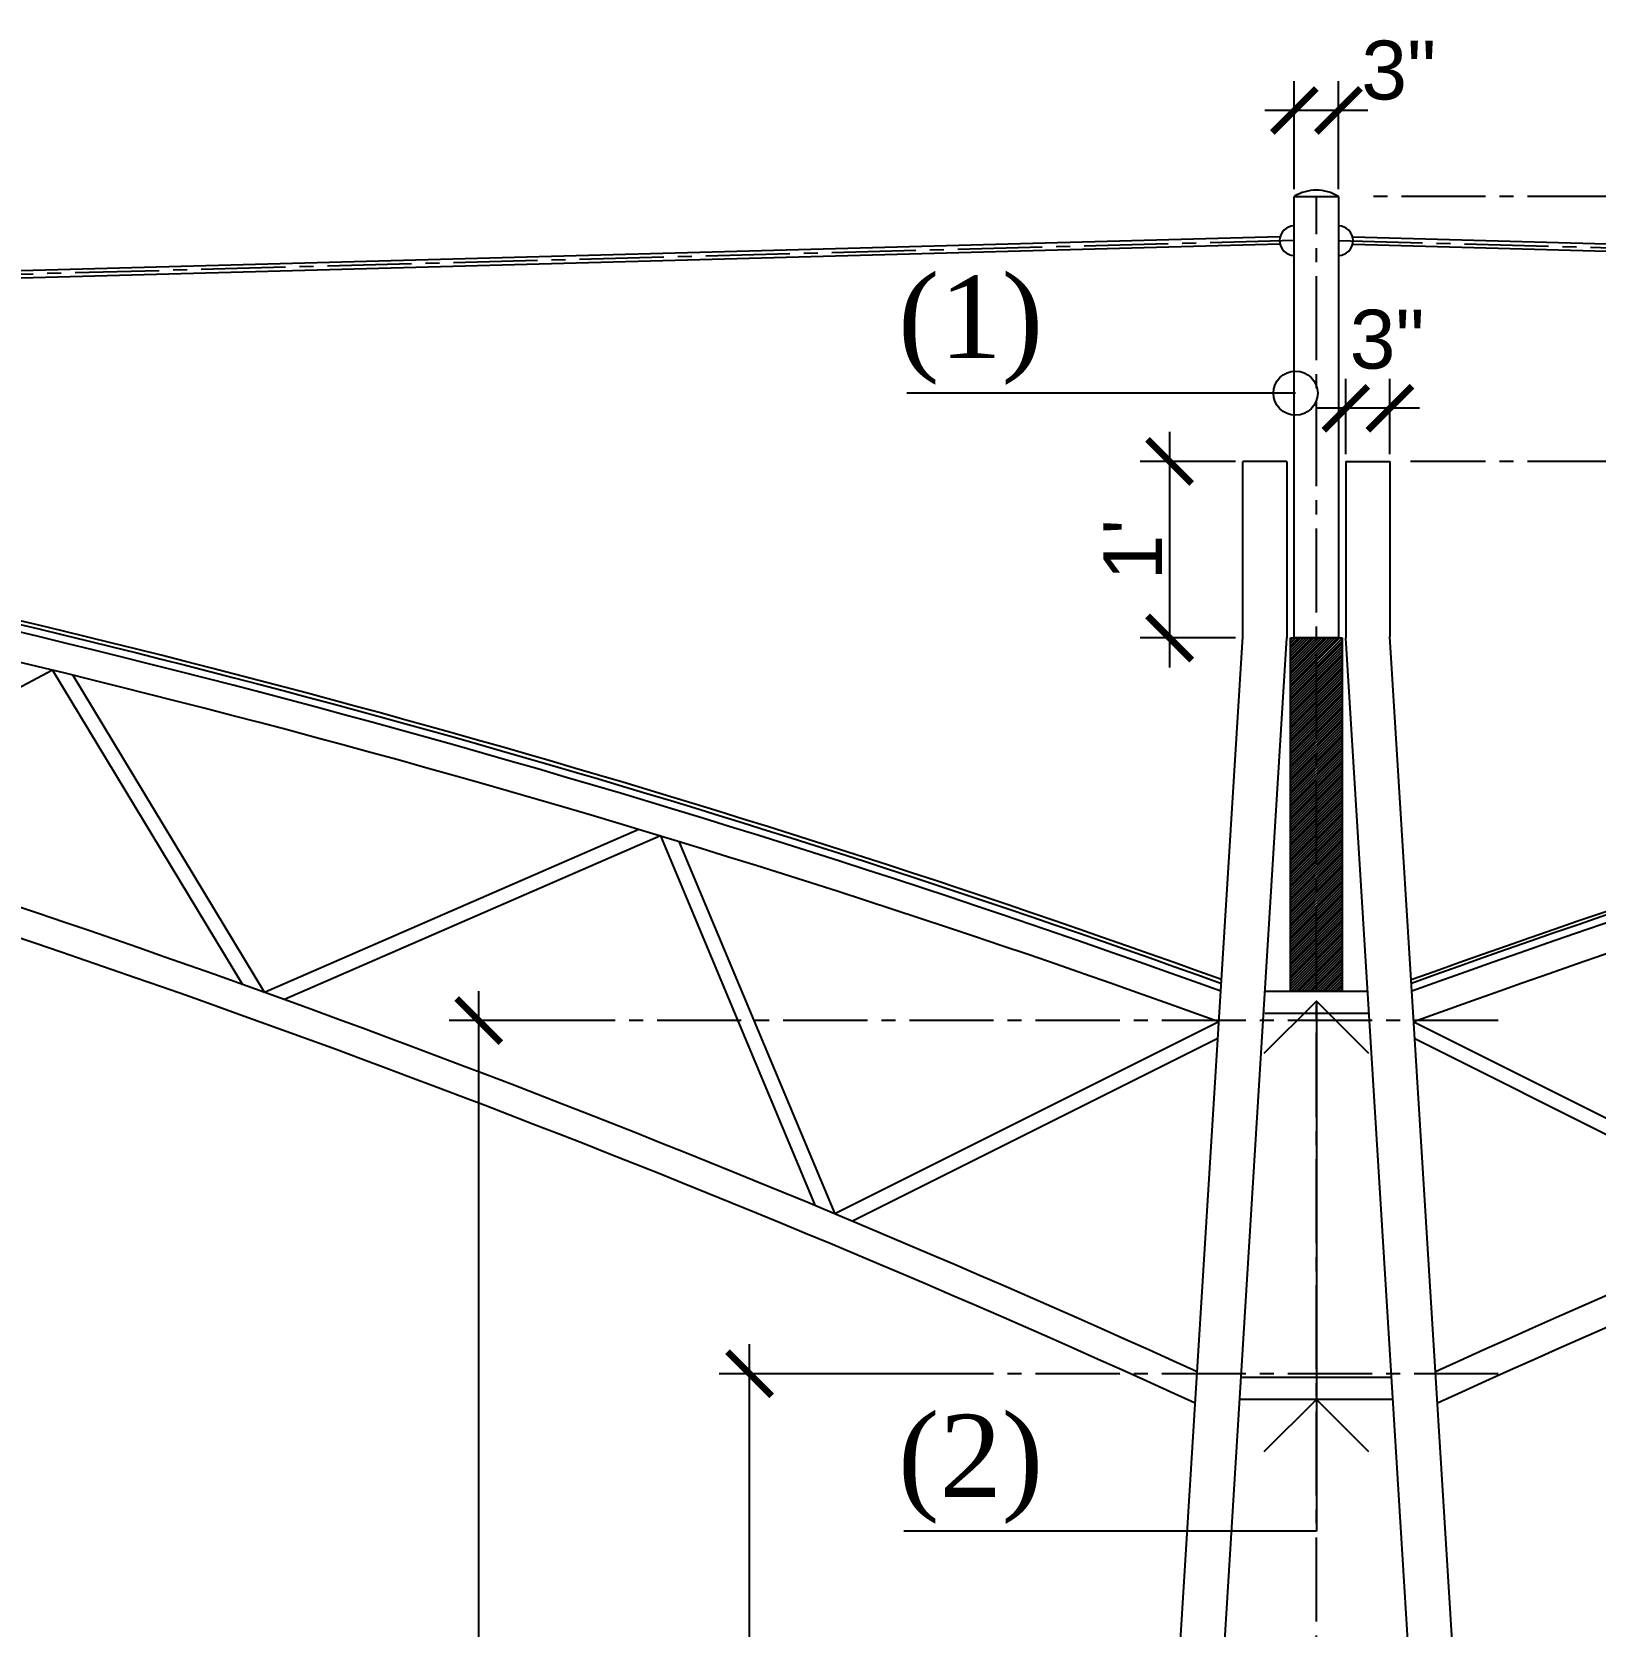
# Model space of a CAD drawing. Header units: inches. Extents: x 7915 to 10666, y -851 to 1175.
# Drawn here: x 10116 to 10222.3, y 765.5 to 873.9 of the extents above; entities that cross this region are included whole.
import ezdxf

# ---------------------------------------------------------------- set-up
doc = ezdxf.new("R2010")
doc.units = ezdxf.units.IN
doc.header["$LTSCALE"] = 10
doc.header["$MEASUREMENT"] = 0
for name, pattern in [('Amconstr', [9999, 9999, 0]), ('CENTER2', [28.575, 19.05, -3.175, 3.175, -3.175]), ('HIDDEN', [9.525, 6.35, -3.175])]:
    doc.linetypes.add(name, pattern=pattern)
for name, color, linetype in [('dim', 1, 'Continuous'), ('DIM DET', 2, 'Continuous'), ('NEW COL HATCH', 8, 'Continuous'), ('SHADE COL', 4, 'Continuous'), ('TEXT DET', 2, 'Continuous')]:
    doc.layers.add(name, color=color, linetype=linetype)
doc.styles.add('1-2 INCH', font='arial.ttf', dxfattribs={"height": 4})
doc.styles.add('1-5 INCH', font='GOTHIC.TTF', dxfattribs={"height": 1})
doc.styles.add('style1', font='times.ttf')
doc.dimstyles.new('1-2 INCH', dxfattribs={"dimtxt": 4, "dimasz": 3, "dimexe": 2, "dimexo": 0.5, "dimgap": 0.5, "dimtad": 1, "dimdec": 4, "dimzin": 0, "dimdsep": 46, "dimlunit": 4, "dimtxsty": '1-2 INCH', "dimblk": 'ARCHTICK', "dimcen": 2, "dimdle": 2, "dimclrd": 1, "dimclre": 8, "dimclrt": 3, "dimadec": 3, "dimazin": 0, "dimtfac": 1, "dimtdec": 4, "dimtofl": 0, "dimtmove": 2, "dimatfit": 3, "dimldrblk": 'AERO', "dimfxl": 0, "dimtolj": 1, "dimtzin": 0, "dimarcsym": 0})
doc.dimstyles.new('DET-DIM', dxfattribs={"dimtxt": 1, "dimasz": 0.75, "dimexe": 1, "dimexo": 1, "dimgap": 0.5, "dimtad": 1, "dimdec": 4, "dimzin": 0, "dimdsep": 46, "dimlunit": 4, "dimtxsty": '1-5 INCH', "dimblk": 'ARCHTICK', "dimcen": 2, "dimclrd": 1, "dimclre": 8, "dimclrt": 2, "dimadec": 3, "dimazin": 0, "dimtfac": 1, "dimtdec": 4, "dimtofl": 0, "dimtmove": 2, "dimatfit": 3, "dimldrblk": 'AERO', "dimfxl": 0, "dimtolj": 1, "dimtzin": 0, "dimarcsym": 0})

# ---------------------------------------------------------------- blocks, each defined once
blk = doc.blocks.new('_ArchTick')
at = {"color": 0, "const_width": 0.15}
blk.add_lwpolyline([(-0.5, -0.5), (0.5, 0.5)], dxfattribs=at)
blk = doc.blocks.new('*D233')
at = {"layer": 'Defpoints', "color": 0}
for p in [(10201.83, 868.54), (10201.83, 862.69), (10204.83, 862.69)]:
    blk.add_point(p, dxfattribs=at)
at = {"layer": 'dim', "color": 8, "linetype": 'HIDDEN', "lineweight": -2}
for p, q in [((10201.83, 863.19), (10201.83, 870.54)), ((10204.83, 863.19), (10204.83, 870.54))]:
    blk.add_line(p, q, dxfattribs=at)
at = {"layer": 'dim', "color": 1, "lineweight": -2}
blk.add_line((10206.83, 868.54), (10199.83, 868.54), dxfattribs=at)
at = {"layer": 'dim', "color": 1, "lineweight": -2, "xscale": 3, "yscale": 3, "zscale": 3, "rotation": 180}
blk.add_blockref('_ArchTick', (10201.83, 868.54), dxfattribs=at)
at = {"layer": 'dim', "color": 1, "lineweight": -2, "xscale": 3, "yscale": 3, "zscale": 3}
blk.add_blockref('_ArchTick', (10204.83, 868.54), dxfattribs=at)
at = {"layer": 'dim', "color": 3, "insert": (10208.93, 871.26), "char_height": 4, "attachment_point": 5, "style": '1-2 INCH'}
blk.add_mtext('\\A1;3"', dxfattribs=at)
blk = doc.blocks.new('AERO')
blk.add_line((0, 0), (-1, 0))
blk.add_lwpolyline([(-0.707, 0.707), (0, 0), (-0.707, -0.707)])
blk = doc.blocks.new('*D236')
at = {"layer": 'Defpoints', "color": 0}
for p in [(10164.81, 782.69), (10177.7, 782.69), (10177.36, 676.69)]:
    blk.add_point(p, dxfattribs=at)
at = {"layer": 'DIM DET', "color": 1, "lineweight": -2}
blk.add_line((10164.81, 674.69), (10164.81, 784.69), dxfattribs=at)
at = {"layer": 'DIM DET', "color": 8, "linetype": 'HIDDEN', "lineweight": -2}
for p, q in [((10177.2, 782.69), (10162.81, 782.69)), ((10176.86, 676.69), (10162.81, 676.69))]:
    blk.add_line(p, q, dxfattribs=at)
at = {"layer": 'DIM DET', "color": 1, "lineweight": -2, "xscale": 3, "yscale": 3, "zscale": 3}
for p, rotation in [((10164.81, 782.69), 90), ((10164.81, 676.69), 270)]:
    blk.add_blockref('_ArchTick', p, dxfattribs=dict(at, rotation=rotation))
at = {"layer": 'DIM DET', "color": 3, "insert": (10162.27, 729.69), "char_height": 4, "attachment_point": 5, "rotation": 90, "style": '1-2 INCH'}
blk.add_mtext('\\A1;8\'-10"', dxfattribs=at)
blk = doc.blocks.new('*D239')
at = {"layer": 'Defpoints', "color": 0}
for p in [(10146.41, 806.69), (10151.43, 806.69), (10151.09, 676.69)]:
    blk.add_point(p, dxfattribs=at)
at = {"layer": 'DIM DET', "color": 1, "lineweight": -2}
blk.add_line((10146.41, 674.69), (10146.41, 808.69), dxfattribs=at)
at = {"layer": 'DIM DET', "color": 8, "linetype": 'HIDDEN', "lineweight": -2}
for p, q in [((10150.93, 806.69), (10144.41, 806.69)), ((10150.59, 676.69), (10144.41, 676.69))]:
    blk.add_line(p, q, dxfattribs=at)
at = {"layer": 'DIM DET', "color": 1, "lineweight": -2, "xscale": 3, "yscale": 3, "zscale": 3}
for p, rotation in [((10146.41, 806.69), 90), ((10146.41, 676.69), 270)]:
    blk.add_blockref('_ArchTick', p, dxfattribs=dict(at, rotation=rotation))
at = {"layer": 'DIM DET', "color": 3, "insert": (10143.87, 741.69), "char_height": 4, "attachment_point": 5, "rotation": 90, "style": '1-2 INCH'}
blk.add_mtext('\\A1;10\'-10"', dxfattribs=at)
blk = doc.blocks.new('A$C9e4d648a')
at = {"layer": 'NEW COL HATCH'}
h = blk.add_hatch(dxfattribs=at)
h.set_pattern_fill('ANSI31', color=256)
h.set_pattern_definition([(45, (-11771.35198, 3909.20122), (-0.0883883476, 0.0883883476), [])])
h.paths.add_polyline_path([(1.75, 120), (-1.75, 120), (-1.75, 144), (1.75, 144)])
at = {"layer": 'SHADE COL', "color": 250, "linetype": 'CENTER2', "lineweight": 25, "ltscale": 0.03}
for p, q in [((0, 0), (0, 174)), ((-1.5, 171), (-228.3, 165)), ((1.5, 171), (228.3, 165))]:
    blk.add_line(p, q, dxfattribs=at)
at = {"layer": 'SHADE COL', "color": 1}
for p, q in [((-2.47, 171.25), (-226.56, 165.25)), ((2.47, 171.25), (226.56, 165.25)), ((-2.47, 170.75), (-226.56, 164.75)), ((2.47, 170.75), (226.56, 164.75))]:
    blk.add_line(p, q, dxfattribs=at)
at = {"layer": 'SHADE COL', "linetype": 'Amconstr', "lineweight": 25}
for p, q in [((-5, 144.09), (-5, 156)), ((-2, 156), (-5, 156)), ((-2, 156), (-2, 144)), ((2, 156), (5, 156)), ((2, 156), (2, 144)), ((5, 156), (5, 144.09)), ((-13.51, 7), (-5, 144.09)), ((-10.5, 7), (-2, 144)), ((10.5, 7), (2, 144)), ((13.51, 7), (5, 144.09)), ((5.12, 93.75), (-5.12, 93.75)), ((5.21, 92.25), (-5.21, 92.25))]:
    blk.add_line(p, q, dxfattribs=at)
at = {"layer": 'SHADE COL'}
for p, q in [((-85.88, 141.81), (-105.51, 131.36)), ((-85.88, 141.81), (-72.98, 120.45)), ((-84.51, 141.48), (-71.48, 119.91)), ((-46.04, 130.99), (-71.48, 119.91)), ((-44.56, 130.54), (-70.12, 119.42)), ((-44.56, 130.54), (-34.05, 105.41)), ((-43.32, 130.16), (-32.73, 104.86)), ((-6.62, 117.92), (-32.73, 104.86)), ((6.62, 117.92), (32.73, 104.86)), ((-6.7, 116.77), (-31.51, 104.36)), ((6.7, 116.77), (31.51, 104.36))]:
    blk.add_line(p, q, dxfattribs=at)
at = {"layer": 'SHADE COL', "color": 1, "linetype": 'Amconstr', "lineweight": 25}
blk.add_lwpolyline([(-1.5, 174), (1.5, 174), (1.5, 144), (-1.5, 144)], close=True, dxfattribs=at)
at = {"layer": 'SHADE COL', "color": 2}
for points in [[(-6.44, 120.78, 0.072386), (-220.45, 164.61), (-220.45, 164.36, -0.072405), (-6.45, 120.52)], [(6.45, 120.78, -0.072386), (220.46, 164.61), (220.46, 164.36, 0.072405), (6.46, 120.52)]]:
    blk.add_lwpolyline(points, format="xyb", dxfattribs=at)
at = {"layer": 'SHADE COL', "color": 5, "linetype": 'Amconstr', "lineweight": 25}
blk.add_lwpolyline([(1.75, 120), (-1.75, 120), (-1.75, 144), (1.75, 144)], close=True, dxfattribs=at)
at = {"layer": 'SHADE COL', "linetype": 'Amconstr', "lineweight": 25}
for points in [[(-3.49, 120), (3.49, 120)], [(-3.49, 118.5), (3.49, 118.5)]]:
    blk.add_lwpolyline(points, dxfattribs=at)
at = {"layer": 'SHADE COL', "color": 1, "linetype": 'Amconstr', "lineweight": 25}
blk.add_arc((0, 171.6), 2.83, 57.9164, 121.9397, dxfattribs=at)
at = {"layer": 'SHADE COL', "color": 1}
for centre, start, end in [((-1.5, 171), 90, 270), ((1.5, 171), 270, 90)]:
    blk.add_arc(centre, 1, start, end, dxfattribs=at)
at = {"layer": 'SHADE COL'}
for centre, radius, start, end in [((-264.02, -592.57), 757.67, 70.12961, 89.01179), ((264.02, -592.57), 757.67, 90.98821, 109.87039), ((-264.02, -592.57), 755.67, 70.08521, 89.01179), ((264.02, -592.57), 755.67, 90.98821, 109.91479), ((-357.16, -673.07), 842.87, 65.53518, 81.21127), ((357.16, -673.07), 842.87, 98.78873, 114.46482), ((-357.13, -673.06), 840.86, 65.48538, 81.21183), ((357.13, -673.06), 840.86, 98.78817, 114.51462)]:
    blk.add_arc(centre, radius, start, end, dxfattribs=at)
blk = doc.blocks.new('*D242')
at = {"layer": 'Defpoints', "color": 0}
for p in [(10198.33, 844.69), (10193.36, 832.69), (10198.33, 832.69)]:
    blk.add_point(p, dxfattribs=at)
at = {"layer": 'dim', "color": 1, "lineweight": -2}
blk.add_line((10193.36, 846.69), (10193.36, 830.69), dxfattribs=at)
at = {"layer": 'dim', "color": 8, "linetype": 'HIDDEN', "lineweight": -2}
for p, q in [((10197.83, 844.69), (10191.36, 844.69)), ((10197.83, 832.69), (10191.36, 832.69))]:
    blk.add_line(p, q, dxfattribs=at)
at = {"layer": 'dim', "color": 1, "lineweight": -2, "xscale": 3, "yscale": 3, "zscale": 3}
for p, rotation in [((10193.36, 844.69), 90), ((10193.36, 832.69), 270)]:
    blk.add_blockref('_ArchTick', p, dxfattribs=dict(at, rotation=rotation))
at = {"layer": 'dim', "color": 3, "insert": (10190.85, 838.69), "char_height": 4, "attachment_point": 5, "rotation": 90, "style": '1-2 INCH'}
blk.add_mtext("\\A1;1'", dxfattribs=at)
blk = doc.blocks.new('*D244')
at = {"layer": 'Defpoints', "color": 0}
for p in [(10205.33, 848.3), (10205.33, 844.69), (10208.33, 844.69)]:
    blk.add_point(p, dxfattribs=at)
at = {"layer": 'dim', "color": 8, "linetype": 'HIDDEN', "lineweight": -2}
for p, q in [((10205.33, 845.19), (10205.33, 850.3)), ((10208.33, 845.19), (10208.33, 850.3))]:
    blk.add_line(p, q, dxfattribs=at)
at = {"layer": 'dim', "color": 1, "lineweight": -2}
blk.add_line((10210.33, 848.3), (10203.33, 848.3), dxfattribs=at)
at = {"layer": 'dim', "color": 1, "lineweight": -2, "xscale": 3, "yscale": 3, "zscale": 3, "rotation": 180}
blk.add_blockref('_ArchTick', (10205.33, 848.3), dxfattribs=at)
at = {"layer": 'dim', "color": 1, "lineweight": -2, "xscale": 3, "yscale": 3, "zscale": 3}
blk.add_blockref('_ArchTick', (10208.33, 848.3), dxfattribs=at)
at = {"layer": 'dim', "color": 3, "insert": (10208.14, 852.97), "char_height": 4, "attachment_point": 5, "style": '1-2 INCH'}
blk.add_mtext('\\A1;3"', dxfattribs=at)

msp = doc.modelspace()

# ---------------------------------------------------------------- linework, layer by layer
at = {"layer": 'SHADE COL', "color": 250, "linetype": 'CENTER2', "lineweight": 25, "ltscale": 0.03}
for p, q in [((10240.5442, 862.69404), (10206.32603, 862.69404)), ((10240.5442, 844.69404), (10209.7235, 844.69404)), ((10215.68487, 806.69404), (10146.73211, 806.69404)), ((10215.68487, 782.69404), (10162.74819, 782.69404))]:
    msp.add_line(p, q, dxfattribs=at)

# ---------------------------------------------------------------- block references
at = {"layer": 'SHADE COL'}
msp.add_blockref('A$C9e4d648a', (10203.32769, 688.69404), dxfattribs=at)

# ---------------------------------------------------------------- texts
at = {"layer": 'TEXT DET', "char_height": 5.6, "attachment_point": 3, "style": 'style1'}
for s, insert in [('\\A1;{\\fTimes New Roman TUR|b0|i0|c162|p18;(1)}', (10184.76532, 857.31546)), ('\\A1;{\\fTimes New Roman TUR|b0|i0|c162|p18;(2)}', (10184.76532, 779.91023))]:
    msp.add_mtext_dynamic_manual_height_columns(s, width=11.697974, gutter_width=120.96, heights=[0], dxfattribs=dict(at, insert=insert))

# ---------------------------------------------------------------- dimensions: what is measured, and where the dimension line sits
at = {"layer": 'dim'}
for base, p1, p2, picture, middle in [((10201.82769, 868.53722), (10204.82769, 862.69404), (10201.82769, 862.69404), '*D233', (10208.93491, 871.25657)), ((10205.32769, 848.29666), (10208.32769, 844.69404), (10205.32769, 844.69404), '*D244', (10208.14049, 852.9699))]:
    dim = msp.add_linear_dim(base=base, p1=p1, p2=p2, dimstyle='1-2 INCH', dxfattribs=at)
    dim.commit()
    dim.dimension.update_dxf_attribs({"geometry": picture, "text_midpoint": middle, "dimtype": 160})
dim = msp.add_linear_dim(base=(10193.35556, 832.69404), p1=(10198.32769, 844.69404), p2=(10198.32769, 832.69404), angle=90, dimstyle='1-2 INCH', dxfattribs=at)
dim.commit()
dim.dimension.update_dxf_attribs({"geometry": '*D242', "text_midpoint": (10190.84737, 838.69404)})
at = {"layer": 'DIM DET'}
for base, p1, p2, picture, middle in [((10146.40867, 806.69404), (10151.09273, 676.69404), (10151.43434, 806.69404), '*D239', (10143.86638, 741.69404)), ((10164.81363, 782.69404), (10177.35732, 676.69404), (10177.69893, 782.69404), '*D236', (10162.27134, 729.69404))]:
    dim = msp.add_linear_dim(base=base, p1=p1, p2=p2, angle=90, dimstyle='1-2 INCH', dxfattribs=at)
    dim.commit()
    dim.dimension.update_dxf_attribs({"geometry": picture, "text_midpoint": middle})

# ---------------------------------------------------------------- leaders
at = {"layer": 'TEXT DET'}
for points, override in [([(10201.91806, 849.33107), (10175.4991, 849.33107)], {"dimasz": 3, "dimtad": 0, "dimldrblk": 'Origin'}), ([(10203.32769, 808.01233), (10203.32769, 771.9844), (10175.30734, 771.9844)], {"dimasz": 5, "dimtad": 0}), ([(10203.32769, 780.94404), (10203.32769, 771.9844), (10175.30734, 771.9844)], {"dimasz": 5, "dimtad": 0})]:
    msp.add_leader(points, dimstyle='DET-DIM', override=override, dxfattribs=at)

doc.saveas('drawing.dxf')
